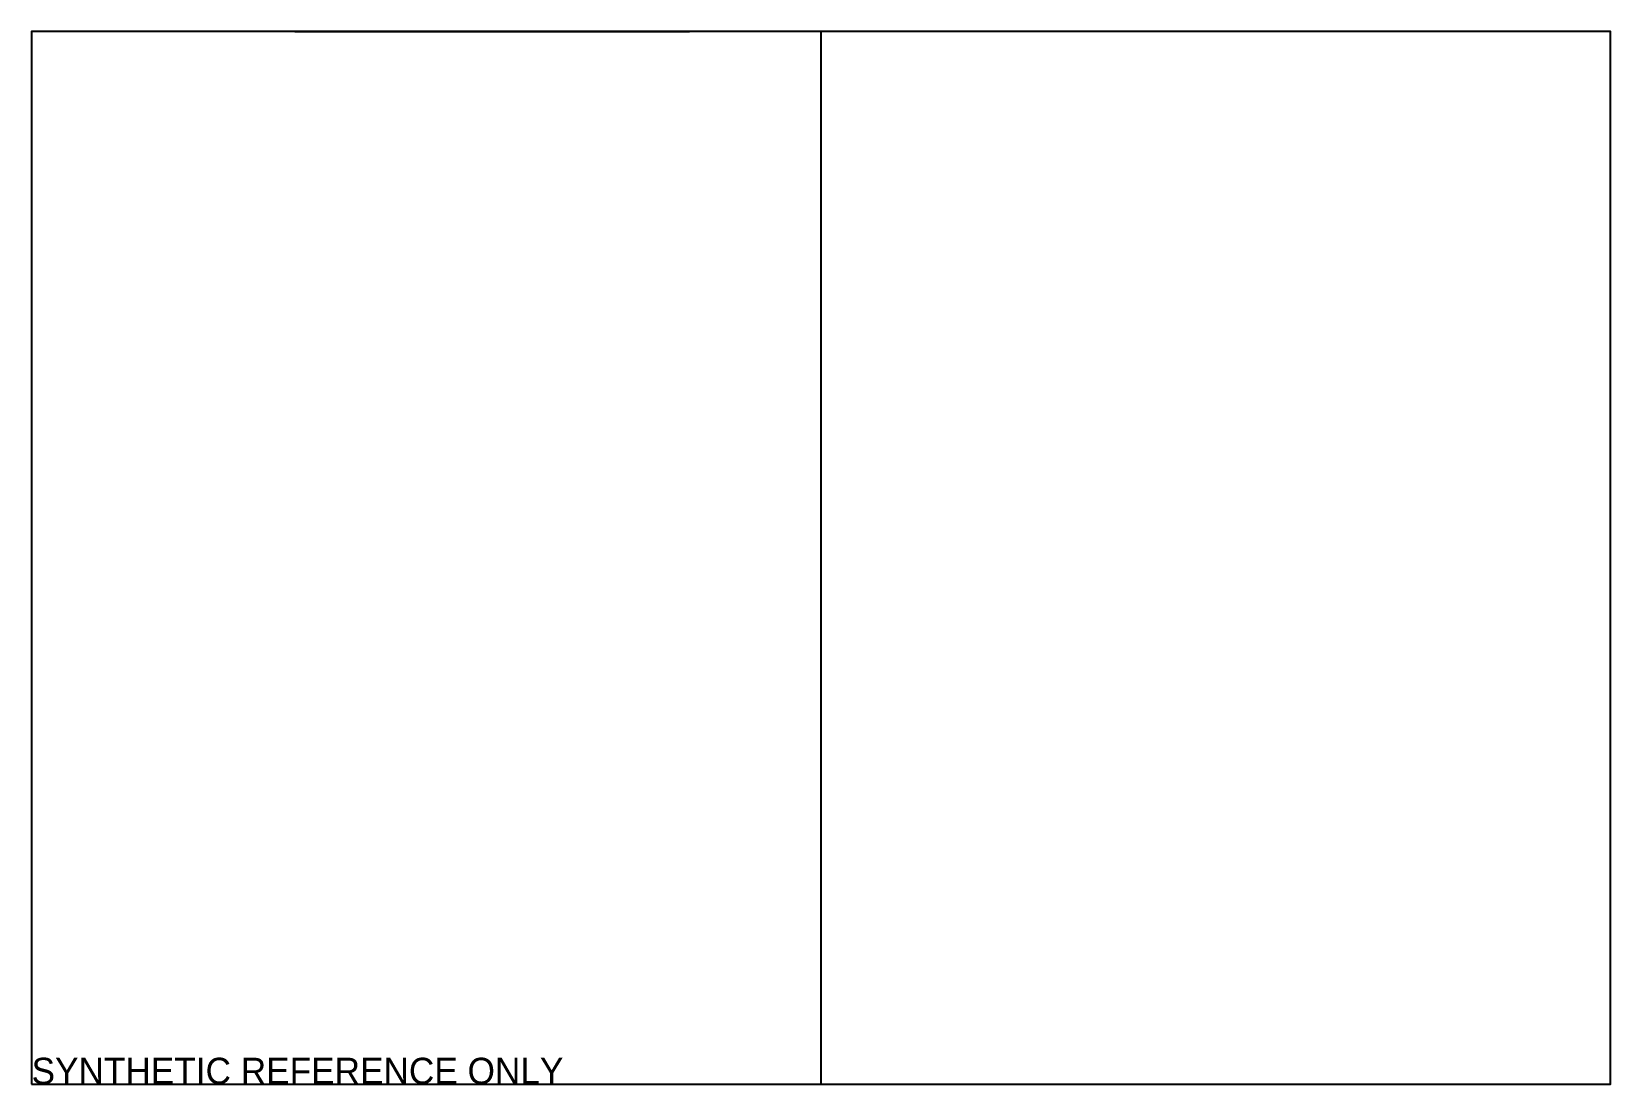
# Model space of a CAD drawing. Header units: metres. Extents: x 0 to 6, y 0 to 4.
import ezdxf

# ---------------------------------------------------------------- set-up
doc = ezdxf.new("R2010")
doc.units = ezdxf.units.M
for name, color, linetype in [('DOOR', 7, 'Continuous'), ('REFERENCE', 7, 'Continuous'), ('WALL', 7, 'Continuous'), ('WINDOW', 7, 'Continuous')]:
    doc.layers.add(name, color=color, linetype=linetype)

msp = doc.modelspace()

# ---------------------------------------------------------------- linework, layer by layer
at = {"layer": 'DOOR'}
for p, q in [((3, 1.1), (3, 2)), ((0.8, 0), (1.7, 0))]:
    msp.add_line(p, q, dxfattribs=at)
at = {"layer": 'WALL'}
msp.add_line((3, 0), (3, 4), dxfattribs=at)
msp.add_lwpolyline([(0, 0), (6, 0), (6, 4), (0, 4)], close=True, dxfattribs=at)
at = {"layer": 'WINDOW'}
msp.add_line((1, 4), (2.5, 4), dxfattribs=at)

# ---------------------------------------------------------------- texts
at = {"layer": 'REFERENCE'}
msp.add_text('SYNTHETIC REFERENCE ONLY', height=0.1, dxfattribs=at).set_placement((0, 0))

doc.saveas('drawing.dxf')
